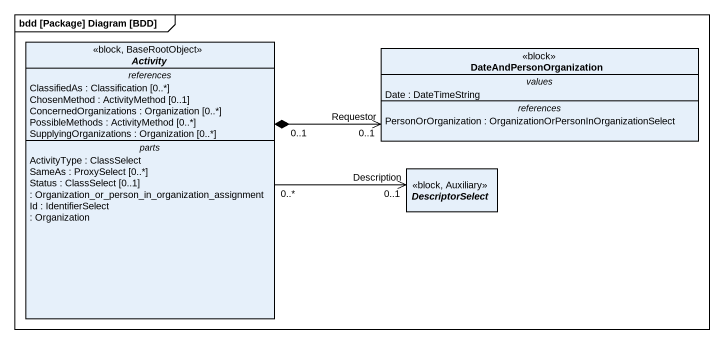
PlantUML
@startuml
mainframe bdd [Package] Diagram [BDD]
hide circle
hide empty members
abstract class Activity <<block, BaseRootObject>> {
  -- references --
  ClassifiedAs : Classification [0..*]
  ChosenMethod : ActivityMethod [0..1]
  ConcernedOrganizations : Organization [0..*]
  PossibleMethods : ActivityMethod [0..*]
  SupplyingOrganizations : Organization [0..*]
  -- parts --
  ActivityType : ClassSelect
  SameAs : ProxySelect [0..*]
  Status : ClassSelect [0..1]
  : Organization_or_person_in_organization_assignment
  Id : IdentifierSelect
  : Organization
}
class DateAndPersonOrganization <<block>> {
  -- values --
  Date : DateTimeString
  -- references --
  PersonOrOrganization : OrganizationOrPersonInOrganizationSelect
}
abstract class DescriptorSelect <<block, Auxiliary>>
Activity "0..1" *-right-> "Requestor\n0..1" DateAndPersonOrganization
Activity "0..*" -right-> "Description\n0..1" DescriptorSelect
@enduml
